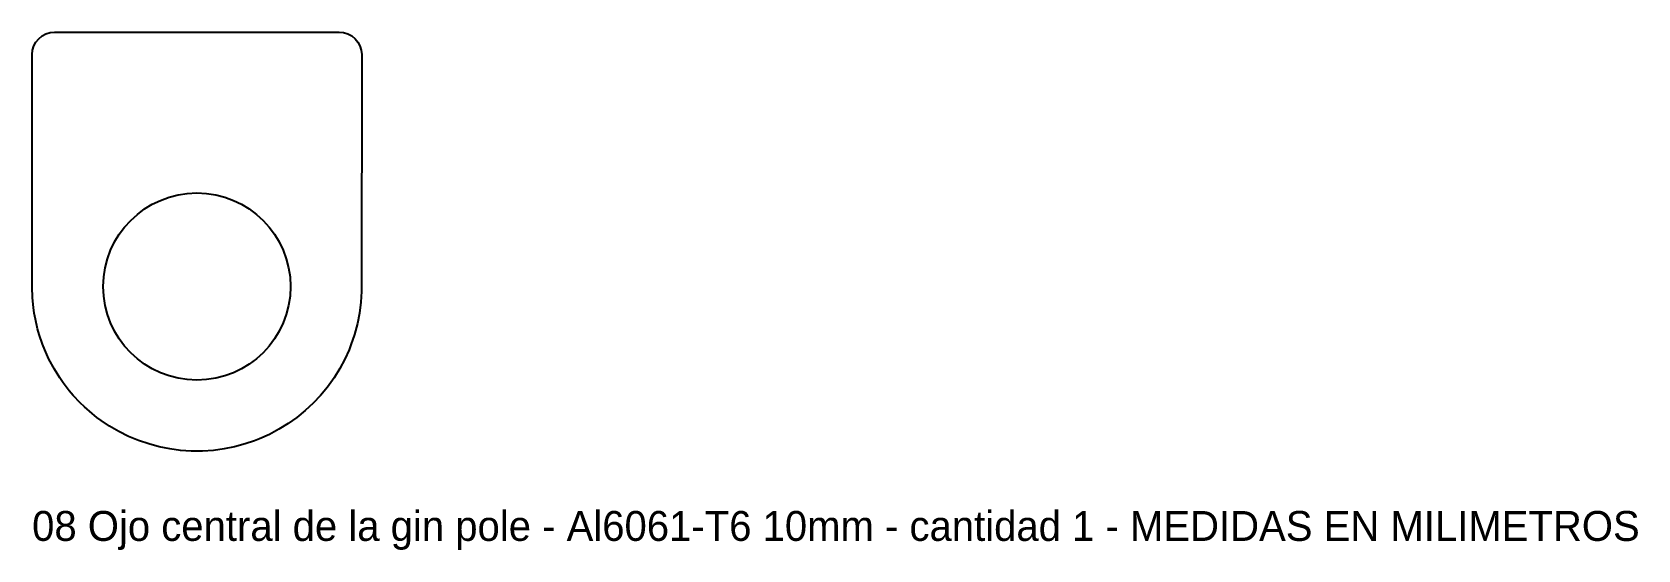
# Model space of a CAD drawing. Header units: millimetres. Extents: x -22 to 192, y -59 to 10.
import ezdxf

# ---------------------------------------------------------------- set-up
doc = ezdxf.new("R2010")
doc.units = ezdxf.units.MM
doc.layers.add('CORTE', color=1, linetype='Continuous')
doc.layers.add('NOTAS', color=3, linetype='Continuous')

msp = doc.modelspace()

# ---------------------------------------------------------------- linework, layer by layer
at = {"layer": 'CORTE'}
msp.add_lwpolyline([(21.99, -24.67), (21.9, -26.11), (21.71, -27.54), (21.44, -28.95), (21.04, -30.43), (20.57, -31.8), (20.31, -32.46), (19.75, -33.69), (19.08, -34.96), (18.32, -36.18), (17.42, -37.43), (16.51, -38.54), (15.52, -39.59), (14.47, -40.57), (13.35, -41.48), (12.18, -42.32), (10.96, -43.08), (9.69, -43.75), (8.37, -44.34), (7.7, -44.61), (6.43, -45.04), (5.04, -45.41), (3.63, -45.7), (2.21, -45.89), (0.77, -45.99), (-0.77, -45.99), (-2.21, -45.89), (-3.63, -45.7), (-5.04, -45.41), (-6.43, -45.04), (-7.8, -44.57), (-9.12, -44.02), (-10.41, -43.38), (-11.66, -42.66), (-12.77, -41.91), (-13.35, -41.48), (-13.99, -40.97), (-15, -40.09), (-15.59, -39.52), (-16.51, -38.54), (-17.04, -37.92), (-17.85, -36.85), (-18.32, -36.18), (-19.03, -35.04), (-19.75, -33.69), (-20.31, -32.46), (-20.61, -31.7), (-21.04, -30.43), (-21.26, -29.65), (-21.57, -28.34), (-21.71, -27.54), (-21.82, -26.82), (-21.95, -25.49), (-22, -24.02), (-22, 7), (-21.94, 7.59), (-21.77, 8.15), (-21.49, 8.67), (-21.12, 9.12), (-20.67, 9.49), (-20.15, 9.77), (-19.59, 9.94), (-19, 10), (19, 10), (19.59, 9.94), (20.15, 9.77), (20.67, 9.49), (21.12, 9.12), (21.49, 8.67), (21.77, 8.15), (21.94, 7.59), (22, 7), (21.99, -24.67)], close=True, dxfattribs=at)
msp.add_circle((0, -24), 12.5, dxfattribs=at)

# ---------------------------------------------------------------- texts
at = {"layer": 'NOTAS'}
msp.add_text('08 Ojo central de la gin pole - Al6061-T6 10mm - cantidad 1 - MEDIDAS EN MILIMETROS', height=4, dxfattribs=at).set_placement((-22, -57.99))

doc.saveas('drawing.dxf')
